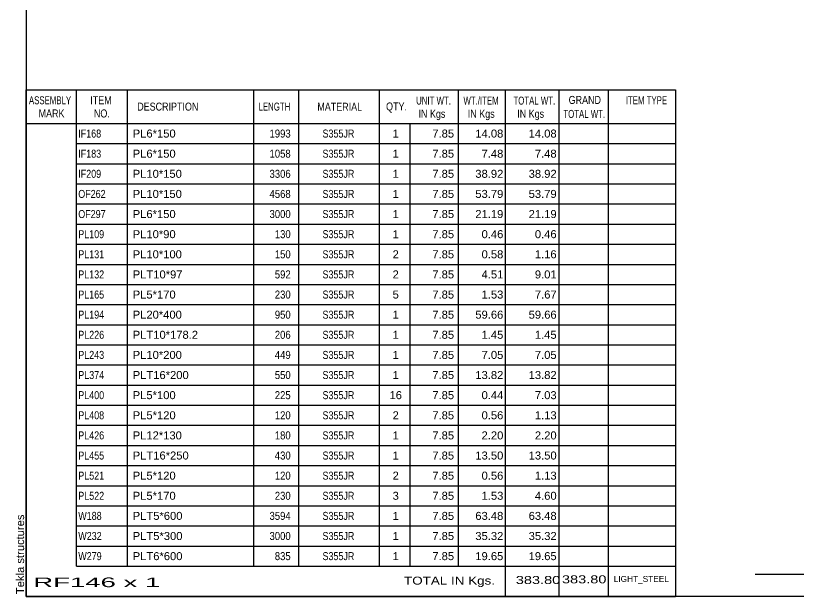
# Model space of a CAD drawing. Header units: millimetres. Extents: x -16 to 387, y -215 to 62.
# Drawn here: x -16.2 to 170.5, y -215.1 to -76.6 of the extents above; entities that cross this region are included whole.
import ezdxf

# ---------------------------------------------------------------- set-up
doc = ezdxf.new("R2010")
doc.units = ezdxf.units.MM
doc.styles.add('Arial', font='ARIAL.TTF', dxfattribs={"height": 0.2})
doc.styles.add('Arial Narrow', font='ARIALN.TTF', dxfattribs={"height": 0.2})

# ---------------------------------------------------------------- blocks, each defined once
blk = doc.blocks.new('Unknown-627306620-1201')
at = {"color": 5, "linetype": 'Continuous'}
for p, q in [((-13.71, 61.94), (-13.71, -215.06)), ((-13.71, -215.06), (386.29, -215.06))]:
    blk.add_line(p, q, dxfattribs=at)
at = {"color": 174, "linetype": 'Continuous', "style": 'Arial'}
blk.add_text('Tekla structures', height=1.9102, rotation=90, dxfattribs=at).set_placement((-14.21, -214.56))
blk = doc.blocks.new('CBS_BOM-627306620-6776')
at = {"color": 7, "linetype": 'Continuous'}
for p, q in [((-13.75, -102.3), (-13.75, -94.3)), ((-13.74, -94.3), (141.18, -94.3)), ((-1.75, -102.3), (-1.75, -94.3)), ((10.44, -102.3), (10.44, -94.3)), ((40.61, -102.3), (40.61, -94.3)), ((51.29, -102.3), (51.29, -94.3)), ((70.6, -102.3), (70.6, -94.3)), ((89.41, -102.3), (89.41, -94.3)), ((100.62, -102.3), (100.62, -94.3)), ((113.4, -102.3), (113.4, -94.3)), ((125.15, -102.3), (125.15, -94.3)), ((141.18, -94.3), (141.17, -102.29)), ((-13.75, -102.3), (141.18, -102.3)), ((-13.75, -107.1), (-13.75, -102.3)), ((-1.75, -107.1), (-1.75, -102.3)), ((10.44, -107.1), (10.44, -102.3)), ((40.61, -107.1), (40.61, -102.3)), ((51.29, -107.1), (51.29, -102.3)), ((70.6, -107.1), (70.6, -102.3)), ((77.87, -107.1), (77.87, -102.3)), ((89.41, -107.1), (89.41, -102.3)), ((100.62, -107.1), (100.62, -102.3)), ((113.4, -107.1), (113.4, -102.3)), ((125.17, -107.1), (125.17, -102.3)), ((141.18, -102.3), (141.18, -107.1)), ((-13.75, -111.9), (-13.75, -107.1)), ((-1.75, -107.1), (141.18, -107.1)), ((-1.75, -111.9), (-1.75, -107.1)), ((10.44, -111.9), (10.44, -107.1)), ((40.61, -111.9), (40.61, -107.1)), ((51.29, -111.9), (51.29, -107.1)), ((70.6, -111.9), (70.6, -107.1)), ((77.87, -111.9), (77.87, -107.1)), ((89.41, -111.9), (89.41, -107.1)), ((100.62, -111.9), (100.62, -107.1)), ((113.4, -111.9), (113.4, -107.1)), ((125.17, -111.9), (125.17, -107.1)), ((141.18, -107.1), (141.18, -111.9)), ((-13.75, -116.7), (-13.75, -111.9)), ((-1.75, -111.9), (141.18, -111.9)), ((-1.75, -116.7), (-1.75, -111.9)), ((10.44, -116.7), (10.44, -111.9)), ((40.61, -116.7), (40.61, -111.9)), ((51.29, -116.7), (51.29, -111.9)), ((70.6, -116.7), (70.6, -111.9)), ((77.87, -116.7), (77.87, -111.9)), ((89.41, -116.7), (89.41, -111.9)), ((100.62, -116.7), (100.62, -111.9)), ((113.4, -116.7), (113.4, -111.9)), ((125.17, -116.7), (125.17, -111.9)), ((141.18, -111.9), (141.18, -116.7)), ((-13.75, -121.5), (-13.75, -116.7)), ((-1.75, -116.7), (141.18, -116.7)), ((-1.75, -121.5), (-1.75, -116.7)), ((10.44, -121.5), (10.44, -116.7)), ((40.61, -121.5), (40.61, -116.7)), ((51.29, -121.5), (51.29, -116.7)), ((70.6, -121.5), (70.6, -116.7)), ((77.87, -121.5), (77.87, -116.7)), ((89.41, -121.5), (89.41, -116.7)), ((100.62, -121.5), (100.62, -116.7)), ((113.4, -121.5), (113.4, -116.7)), ((125.17, -121.5), (125.17, -116.7)), ((141.18, -116.7), (141.18, -121.5)), ((-13.75, -126.3), (-13.75, -121.5)), ((-1.75, -121.5), (141.18, -121.5)), ((-1.75, -126.3), (-1.75, -121.5)), ((10.44, -126.3), (10.44, -121.5)), ((40.61, -126.3), (40.61, -121.5)), ((51.29, -126.3), (51.29, -121.5)), ((70.6, -126.3), (70.6, -121.5)), ((77.87, -126.3), (77.87, -121.5)), ((89.41, -126.3), (89.41, -121.5)), ((100.62, -126.3), (100.62, -121.5)), ((113.4, -126.3), (113.4, -121.5)), ((125.17, -126.3), (125.17, -121.5)), ((141.18, -121.5), (141.18, -126.3)), ((-13.75, -131.1), (-13.75, -126.3)), ((-1.75, -126.3), (141.18, -126.3)), ((-1.75, -131.1), (-1.75, -126.3)), ((10.44, -131.1), (10.44, -126.3)), ((40.61, -131.1), (40.61, -126.3)), ((51.29, -131.1), (51.29, -126.3)), ((70.6, -131.1), (70.6, -126.3)), ((77.87, -131.1), (77.87, -126.3)), ((89.41, -131.1), (89.41, -126.3)), ((100.62, -131.1), (100.62, -126.3)), ((113.4, -131.1), (113.4, -126.3)), ((125.17, -131.1), (125.17, -126.3)), ((141.18, -126.3), (141.18, -131.1)), ((-13.75, -135.9), (-13.75, -131.1)), ((-1.75, -131.1), (141.18, -131.1)), ((-1.75, -135.9), (-1.75, -131.1)), ((10.44, -135.9), (10.44, -131.1)), ((40.61, -135.9), (40.61, -131.1)), ((51.29, -135.9), (51.29, -131.1)), ((70.6, -135.9), (70.6, -131.1)), ((77.87, -135.9), (77.87, -131.1)), ((89.41, -135.9), (89.41, -131.1)), ((100.62, -135.9), (100.62, -131.1)), ((113.4, -135.9), (113.4, -131.1)), ((125.17, -135.9), (125.17, -131.1)), ((141.18, -131.1), (141.18, -135.9)), ((-13.75, -140.7), (-13.75, -135.9)), ((-1.75, -135.9), (141.18, -135.9)), ((-1.75, -140.7), (-1.75, -135.9)), ((10.44, -140.7), (10.44, -135.9)), ((40.61, -140.7), (40.61, -135.9)), ((51.29, -140.7), (51.29, -135.9)), ((70.6, -140.7), (70.6, -135.9)), ((77.87, -140.7), (77.87, -135.9)), ((89.41, -140.7), (89.41, -135.9)), ((100.62, -140.7), (100.62, -135.9)), ((113.4, -140.7), (113.4, -135.9)), ((125.17, -140.7), (125.17, -135.9)), ((141.18, -135.9), (141.18, -140.7)), ((-13.75, -145.5), (-13.75, -140.7)), ((-1.75, -140.7), (141.18, -140.7)), ((-1.75, -145.5), (-1.75, -140.7)), ((10.44, -145.5), (10.44, -140.7)), ((40.61, -145.5), (40.61, -140.7)), ((51.29, -145.5), (51.29, -140.7)), ((70.6, -145.5), (70.6, -140.7)), ((77.87, -145.5), (77.87, -140.7)), ((89.41, -145.5), (89.41, -140.7)), ((100.62, -145.5), (100.62, -140.7)), ((113.4, -145.5), (113.4, -140.7)), ((125.17, -145.5), (125.17, -140.7)), ((141.18, -140.7), (141.18, -145.5)), ((-13.75, -150.3), (-13.75, -145.5)), ((-1.75, -145.5), (141.18, -145.5)), ((-1.75, -150.3), (-1.75, -145.5)), ((10.44, -150.3), (10.44, -145.5)), ((40.61, -150.3), (40.61, -145.5)), ((51.29, -150.3), (51.29, -145.5)), ((70.6, -150.3), (70.6, -145.5)), ((77.87, -150.3), (77.87, -145.5)), ((89.41, -150.3), (89.41, -145.5)), ((100.62, -150.3), (100.62, -145.5)), ((113.4, -150.3), (113.4, -145.5)), ((125.17, -150.3), (125.17, -145.5)), ((141.18, -145.5), (141.18, -150.3)), ((-13.75, -155.1), (-13.75, -150.3)), ((-1.75, -150.3), (141.18, -150.3)), ((-1.75, -155.1), (-1.75, -150.3)), ((10.44, -155.1), (10.44, -150.3)), ((40.61, -155.1), (40.61, -150.3)), ((51.29, -155.1), (51.29, -150.3)), ((70.6, -155.1), (70.6, -150.3)), ((77.87, -155.1), (77.87, -150.3)), ((89.41, -155.1), (89.41, -150.3)), ((100.62, -155.1), (100.62, -150.3)), ((113.4, -155.1), (113.4, -150.3)), ((125.17, -155.1), (125.17, -150.3)), ((141.18, -150.3), (141.18, -155.1)), ((-13.75, -159.9), (-13.75, -155.1)), ((-1.75, -155.1), (141.18, -155.1)), ((-1.75, -159.9), (-1.75, -155.1)), ((10.44, -159.9), (10.44, -155.1)), ((40.61, -159.9), (40.61, -155.1)), ((51.29, -159.9), (51.29, -155.1)), ((70.6, -159.9), (70.6, -155.1)), ((77.87, -159.9), (77.87, -155.1)), ((89.41, -159.9), (89.41, -155.1)), ((100.62, -159.9), (100.62, -155.1)), ((113.4, -159.9), (113.4, -155.1)), ((125.17, -159.9), (125.17, -155.1)), ((141.18, -155.1), (141.18, -159.9)), ((-13.75, -164.7), (-13.75, -159.9)), ((-1.75, -159.9), (141.18, -159.9)), ((-1.75, -164.7), (-1.75, -159.9)), ((10.44, -164.7), (10.44, -159.9)), ((40.61, -164.7), (40.61, -159.9)), ((51.29, -164.7), (51.29, -159.9)), ((70.6, -164.7), (70.6, -159.9)), ((77.87, -164.7), (77.87, -159.9)), ((89.41, -164.7), (89.41, -159.9)), ((100.62, -164.7), (100.62, -159.9)), ((113.4, -164.7), (113.4, -159.9)), ((125.17, -164.7), (125.17, -159.9)), ((141.18, -159.9), (141.18, -164.7)), ((-13.75, -169.5), (-13.75, -164.7)), ((-1.75, -164.7), (141.18, -164.7)), ((-1.75, -169.5), (-1.75, -164.7)), ((10.44, -169.5), (10.44, -164.7)), ((40.61, -169.5), (40.61, -164.7)), ((51.29, -169.5), (51.29, -164.7)), ((70.6, -169.5), (70.6, -164.7)), ((77.87, -169.5), (77.87, -164.7)), ((89.41, -169.5), (89.41, -164.7)), ((100.62, -169.5), (100.62, -164.7)), ((113.4, -169.5), (113.4, -164.7)), ((125.17, -169.5), (125.17, -164.7)), ((141.18, -164.7), (141.18, -169.5)), ((-13.75, -174.3), (-13.75, -169.5)), ((-1.75, -169.5), (141.18, -169.5)), ((-1.75, -174.3), (-1.75, -169.5)), ((10.44, -174.3), (10.44, -169.5)), ((40.61, -174.3), (40.61, -169.5)), ((51.29, -174.3), (51.29, -169.5)), ((70.6, -174.3), (70.6, -169.5)), ((77.87, -174.3), (77.87, -169.5)), ((89.41, -174.3), (89.41, -169.5)), ((100.62, -174.3), (100.62, -169.5)), ((113.4, -174.3), (113.4, -169.5)), ((125.17, -174.3), (125.17, -169.5)), ((141.18, -169.5), (141.18, -174.3)), ((-13.75, -179.1), (-13.75, -174.3)), ((-1.75, -174.3), (141.18, -174.3)), ((-1.75, -179.1), (-1.75, -174.3)), ((10.44, -179.1), (10.44, -174.3)), ((40.61, -179.1), (40.61, -174.3)), ((51.29, -179.1), (51.29, -174.3)), ((70.6, -179.1), (70.6, -174.3)), ((77.87, -179.1), (77.87, -174.3)), ((89.41, -179.1), (89.41, -174.3)), ((100.62, -179.1), (100.62, -174.3)), ((113.4, -179.1), (113.4, -174.3)), ((125.17, -179.1), (125.17, -174.3)), ((141.18, -174.3), (141.18, -179.1)), ((-13.75, -183.9), (-13.75, -179.1)), ((-1.75, -179.1), (141.18, -179.1)), ((-1.75, -183.9), (-1.75, -179.1)), ((10.44, -183.9), (10.44, -179.1)), ((40.61, -183.9), (40.61, -179.1)), ((51.29, -183.9), (51.29, -179.1)), ((70.6, -183.9), (70.6, -179.1)), ((77.87, -183.9), (77.87, -179.1)), ((89.41, -183.9), (89.41, -179.1)), ((100.62, -183.9), (100.62, -179.1)), ((113.4, -183.9), (113.4, -179.1)), ((125.17, -183.9), (125.17, -179.1)), ((141.18, -179.1), (141.18, -183.9)), ((-13.75, -188.7), (-13.75, -183.9)), ((-1.75, -183.9), (141.18, -183.9)), ((-1.75, -188.7), (-1.75, -183.9)), ((10.44, -188.7), (10.44, -183.9)), ((40.61, -188.7), (40.61, -183.9)), ((51.29, -188.7), (51.29, -183.9)), ((70.6, -188.7), (70.6, -183.9)), ((77.87, -188.7), (77.87, -183.9)), ((89.41, -188.7), (89.41, -183.9)), ((100.62, -188.7), (100.62, -183.9)), ((113.4, -188.7), (113.4, -183.9)), ((125.17, -188.7), (125.17, -183.9)), ((141.18, -183.9), (141.18, -188.7)), ((-13.75, -193.5), (-13.75, -188.7)), ((-1.75, -188.7), (141.18, -188.7)), ((-1.75, -193.5), (-1.75, -188.7)), ((10.44, -193.5), (10.44, -188.7)), ((40.61, -193.5), (40.61, -188.7)), ((51.29, -193.5), (51.29, -188.7)), ((70.6, -193.5), (70.6, -188.7)), ((77.87, -193.5), (77.87, -188.7)), ((89.41, -193.5), (89.41, -188.7)), ((100.62, -193.5), (100.62, -188.7)), ((113.4, -193.5), (113.4, -188.7)), ((125.17, -193.5), (125.17, -188.7)), ((141.18, -188.7), (141.18, -193.5)), ((-13.75, -198.3), (-13.75, -193.5)), ((-1.75, -193.5), (141.18, -193.5)), ((-1.75, -198.3), (-1.75, -193.5)), ((10.44, -198.3), (10.44, -193.5)), ((40.61, -198.3), (40.61, -193.5)), ((51.29, -198.3), (51.29, -193.5)), ((70.6, -198.3), (70.6, -193.5)), ((77.87, -198.3), (77.87, -193.5)), ((89.41, -198.3), (89.41, -193.5)), ((100.62, -198.3), (100.62, -193.5)), ((113.4, -198.3), (113.4, -193.5)), ((125.17, -198.3), (125.17, -193.5)), ((141.18, -193.5), (141.18, -198.3)), ((-13.75, -203.1), (-13.75, -198.3)), ((-1.75, -198.3), (141.18, -198.3)), ((-1.75, -203.1), (-1.75, -198.3)), ((10.44, -203.1), (10.44, -198.3)), ((40.61, -203.1), (40.61, -198.3)), ((51.29, -203.1), (51.29, -198.3)), ((70.6, -203.1), (70.6, -198.3)), ((77.87, -203.1), (77.87, -198.3)), ((89.41, -203.1), (89.41, -198.3)), ((100.62, -203.1), (100.62, -198.3)), ((113.4, -203.1), (113.4, -198.3)), ((125.17, -203.1), (125.17, -198.3)), ((141.18, -198.3), (141.18, -203.1)), ((-13.75, -207.9), (-13.75, -203.1)), ((-1.75, -203.1), (141.18, -203.1)), ((-1.75, -207.9), (-1.75, -203.1)), ((10.44, -207.9), (10.44, -203.1)), ((40.61, -207.9), (40.61, -203.1)), ((51.29, -207.9), (51.29, -203.1)), ((70.6, -207.9), (70.6, -203.1)), ((77.87, -207.9), (77.87, -203.1)), ((89.41, -207.9), (89.41, -203.1)), ((100.62, -207.9), (100.62, -203.1)), ((113.4, -207.9), (113.4, -203.1)), ((125.17, -207.9), (125.17, -203.1)), ((141.18, -203.1), (141.18, -207.9)), ((-13.75, -215.1), (-13.75, -207.92)), ((-1.75, -207.9), (141.18, -207.9)), ((100.62, -215.1), (100.62, -207.92)), ((113.4, -215.1), (113.4, -207.92)), ((125.21, -215.1), (125.21, -207.92)), ((141.18, -207.9), (141.18, -215.1)), ((-13.75, -215.1), (141.18, -215.1))]:
    blk.add_line(p, q, dxfattribs=at)
at = {"color": 3, "linetype": 'Continuous', "style": 'Arial'}
for s, height, width, p in [('ASSEMBLY', 1.91, 0.7, (-13.06, -97.72)), ('ITEM', 1.91, 0.8, (1.58, -97.72)), ('UNIT WT.', 1.91, 0.7, (79.3, -97.8)), ('WT./ITEM', 1.91, 0.7, (90.59, -97.8)), ('TOTAL WT.', 1.91, 0.7, (102.52, -97.8)), ('GRAND', 1.91, 0.8, (115.68, -97.64)), ('ITEM TYPE', 1.91, 0.7, (129.31, -97.72)), ('NO.', 1.91, 0.8, (2.44, -100.86)), ('DESCRIPTION', 1.9102, 0.8, (12.77, -99.23)), ('LENGTH', 1.91, 0.7, (41.71, -99.23)), ('MATERIAL', 1.91, 0.8, (55.74, -99.27)), ('QTY.', 1.91, 0.8, (72.13, -99.2)), ('MARK', 1.91, 0.8, (-10.75, -100.86)), ('IN Kgs', 1.91, 0.8, (79.87, -100.94)), ('IN Kgs', 1.91, 0.8, (91.63, -100.94)), ('IN Kgs', 1.91, 0.8, (103.42, -100.94)), ('TOTAL WT.', 1.91, 0.7, (114.42, -100.98))]:
    blk.add_text(s, height=height, dxfattribs=dict(at, width=width)).set_placement(p)
at = {"color": 7, "linetype": 'Continuous', "style": 'Arial'}
for s, width, p in [('IF168', 0.8, (-1.29, -105.66)), ('1993', 0.85, (44.33, -105.66)), ('S355JR', 0.8, (56.97, -105.66)), ('IF183', 0.8, (-1.29, -110.46)), ('1058', 0.85, (44.33, -110.46)), ('S355JR', 0.8, (56.97, -110.46)), ('IF209', 0.8, (-1.29, -115.26)), ('3306', 0.85, (44.33, -115.26)), ('S355JR', 0.8, (56.97, -115.26)), ('OF262', 0.8, (-1.29, -120.06)), ('4568', 0.85, (44.33, -120.06)), ('S355JR', 0.8, (56.97, -120.06)), ('OF297', 0.8, (-1.29, -124.86)), ('3000', 0.85, (44.33, -124.86)), ('S355JR', 0.8, (56.97, -124.86)), ('PL109', 0.8, (-1.29, -129.66)), ('130', 0.85, (45.59, -129.66)), ('S355JR', 0.8, (56.97, -129.66)), ('PL131', 0.8, (-1.29, -134.46)), ('150', 0.85, (45.59, -134.46)), ('S355JR', 0.8, (56.97, -134.46)), ('PL132', 0.8, (-1.29, -139.26)), ('592', 0.85, (45.59, -139.26)), ('S355JR', 0.8, (56.97, -139.26)), ('PL165', 0.8, (-1.29, -144.06)), ('230', 0.85, (45.59, -144.06)), ('S355JR', 0.8, (56.97, -144.06)), ('PL194', 0.8, (-1.29, -148.86)), ('950', 0.85, (45.59, -148.86)), ('S355JR', 0.8, (56.97, -148.86)), ('PL226', 0.8, (-1.29, -153.66)), ('206', 0.85, (45.59, -153.66)), ('S355JR', 0.8, (56.97, -153.66)), ('PL243', 0.8, (-1.29, -158.46)), ('449', 0.85, (45.59, -158.46)), ('S355JR', 0.8, (56.97, -158.46)), ('PL374', 0.8, (-1.29, -163.26)), ('550', 0.85, (45.59, -163.26)), ('S355JR', 0.8, (56.97, -163.26)), ('PL400', 0.8, (-1.29, -168.06)), ('225', 0.85, (45.59, -168.06)), ('S355JR', 0.8, (56.97, -168.06)), ('PL408', 0.8, (-1.29, -172.86)), ('120', 0.85, (45.59, -172.86)), ('S355JR', 0.8, (56.97, -172.86)), ('PL426', 0.8, (-1.29, -177.66)), ('180', 0.85, (45.59, -177.66)), ('S355JR', 0.8, (56.97, -177.66)), ('PL455', 0.8, (-1.29, -182.46)), ('430', 0.85, (45.59, -182.46)), ('S355JR', 0.8, (56.97, -182.46)), ('PL521', 0.8, (-1.29, -187.26)), ('120', 0.85, (45.59, -187.26)), ('S355JR', 0.8, (56.97, -187.26)), ('PL522', 0.8, (-1.29, -192.06)), ('230', 0.85, (45.59, -192.06)), ('S355JR', 0.8, (56.97, -192.06)), ('W188', 0.8, (-1.29, -196.86)), ('3594', 0.85, (44.33, -196.86)), ('S355JR', 0.8, (56.97, -196.86)), ('W232', 0.8, (-1.29, -201.66)), ('3000', 0.85, (44.33, -201.66)), ('S355JR', 0.8, (56.97, -201.66)), ('W279', 0.8, (-1.29, -206.46)), ('835', 0.85, (45.59, -206.46)), ('S355JR', 0.8, (56.97, -206.46))]:
    blk.add_text(s, height=1.91, dxfattribs=dict(at, width=width)).set_placement(p)
for s, height, p in [('PL6*150', 1.91, (11.7, -105.66)), ('1', 1.91, (73.69, -105.66)), ('7.85', 1.91, (83.16, -105.66)), ('14.08', 1.91, (93.42, -105.66)), ('14.08', 1.91, (106.14, -105.66)), ('PL6*150', 1.91, (11.7, -110.46)), ('1', 1.91, (73.69, -110.46)), ('7.85', 1.91, (83.16, -110.46)), ('7.48', 1.91, (94.91, -110.46)), ('7.48', 1.91, (107.62, -110.46)), ('PL10*150', 1.91, (11.7, -115.26)), ('1', 1.91, (73.69, -115.26)), ('7.85', 1.91, (83.16, -115.26)), ('38.92', 1.91, (93.42, -115.26)), ('38.92', 1.91, (106.14, -115.26)), ('PL10*150', 1.91, (11.7, -120.06)), ('1', 1.91, (73.69, -120.06)), ('7.85', 1.91, (83.16, -120.06)), ('53.79', 1.91, (93.42, -120.06)), ('53.79', 1.91, (106.14, -120.06)), ('PL6*150', 1.91, (11.7, -124.86)), ('1', 1.91, (73.69, -124.86)), ('7.85', 1.91, (83.16, -124.86)), ('21.19', 1.91, (93.42, -124.86)), ('21.19', 1.91, (106.14, -124.86)), ('PL10*90', 1.91, (11.7, -129.66)), ('1', 1.91, (73.69, -129.66)), ('7.85', 1.91, (83.16, -129.66)), ('0.46', 1.91, (94.91, -129.66)), ('0.46', 1.91, (107.62, -129.66)), ('PL10*100', 1.91, (11.7, -134.46)), ('2', 1.91, (73.69, -134.46)), ('7.85', 1.91, (83.16, -134.46)), ('0.58', 1.91, (94.91, -134.46)), ('1.16', 1.91, (107.62, -134.46)), ('PLT10*97', 1.91, (11.7, -139.26)), ('2', 1.91, (73.69, -139.26)), ('7.85', 1.91, (83.16, -139.26)), ('4.51', 1.91, (94.91, -139.26)), ('9.01', 1.91, (107.62, -139.26)), ('PL5*170', 1.91, (11.7, -144.06)), ('5', 1.91, (73.69, -144.06)), ('7.85', 1.91, (83.16, -144.06)), ('1.53', 1.91, (94.91, -144.06)), ('7.67', 1.91, (107.62, -144.06)), ('PL20*400', 1.91, (11.7, -148.86)), ('1', 1.91, (73.69, -148.86)), ('7.85', 1.91, (83.16, -148.86)), ('59.66', 1.91, (93.42, -148.86)), ('59.66', 1.91, (106.14, -148.86)), ('PLT10*178.2', 1.9102, (11.7, -153.66)), ('1', 1.91, (73.69, -153.66)), ('7.85', 1.91, (83.16, -153.66)), ('1.45', 1.91, (94.91, -153.66)), ('1.45', 1.91, (107.62, -153.66)), ('PL10*200', 1.91, (11.7, -158.46)), ('1', 1.91, (73.69, -158.46)), ('7.85', 1.91, (83.16, -158.46)), ('7.05', 1.91, (94.91, -158.46)), ('7.05', 1.91, (107.62, -158.46)), ('PLT16*200', 1.91, (11.7, -163.26)), ('1', 1.91, (73.69, -163.26)), ('7.85', 1.91, (83.16, -163.26)), ('13.82', 1.91, (93.42, -163.26)), ('13.82', 1.91, (106.14, -163.26)), ('PL5*100', 1.91, (11.7, -168.06)), ('16', 1.91, (72.95, -168.06)), ('7.85', 1.91, (83.16, -168.06)), ('0.44', 1.91, (94.91, -168.06)), ('7.03', 1.91, (107.62, -168.06)), ('PL5*120', 1.91, (11.7, -172.86)), ('2', 1.91, (73.69, -172.86)), ('7.85', 1.91, (83.16, -172.86)), ('0.56', 1.91, (94.91, -172.86)), ('1.13', 1.91, (107.62, -172.86)), ('PL12*130', 1.91, (11.7, -177.66)), ('1', 1.91, (73.69, -177.66)), ('7.85', 1.91, (83.16, -177.66)), ('2.20', 1.91, (94.91, -177.66)), ('2.20', 1.91, (107.62, -177.66)), ('PLT16*250', 1.91, (11.7, -182.46)), ('1', 1.91, (73.69, -182.46)), ('7.85', 1.91, (83.16, -182.46)), ('13.50', 1.91, (93.42, -182.46)), ('13.50', 1.91, (106.14, -182.46)), ('PL5*120', 1.91, (11.7, -187.26)), ('2', 1.91, (73.69, -187.26)), ('7.85', 1.91, (83.16, -187.26)), ('0.56', 1.91, (94.91, -187.26)), ('1.13', 1.91, (107.62, -187.26)), ('PL5*170', 1.91, (11.7, -192.06)), ('3', 1.91, (73.69, -192.06)), ('7.85', 1.91, (83.16, -192.06)), ('1.53', 1.91, (94.91, -192.06)), ('4.60', 1.91, (107.62, -192.06)), ('PLT5*600', 1.91, (11.7, -196.86)), ('1', 1.91, (73.69, -196.86)), ('7.85', 1.91, (83.16, -196.86)), ('63.48', 1.91, (93.42, -196.86)), ('63.48', 1.91, (106.14, -196.86)), ('PLT5*300', 1.91, (11.7, -201.66)), ('1', 1.91, (73.69, -201.66)), ('7.85', 1.91, (83.16, -201.66)), ('35.32', 1.91, (93.42, -201.66)), ('35.32', 1.91, (106.14, -201.66)), ('PLT6*600', 1.91, (11.7, -206.46)), ('1', 1.91, (73.69, -206.46)), ('7.85', 1.91, (83.16, -206.46)), ('19.65', 1.91, (93.42, -206.46)), ('19.65', 1.91, (106.14, -206.46))]:
    blk.add_text(s, height=height, dxfattribs=at).set_placement(p)
at = {"color": 6, "linetype": 'Continuous', "style": 'Arial'}
for s, height, width, p in [('RF146 x 1', 2.292, 2.05, (-12.02, -212.9)), ('TOTAL IN Kgs.', 1.9102, 1.2, (76.41, -212.3)), ('383.80', 1.91, 1.3, (103.07, -212.15)), ('383.80', 1.91, 1.3, (114.08, -211.99))]:
    blk.add_text(s, height=height, dxfattribs=dict(at, width=width)).set_placement(p)
blk.add_text('LIGHT_STEEL', height=1.4135, dxfattribs=at).set_placement((126.43, -211.64))
blk = doc.blocks.new('CBS_CALLOFF-627306620-6777')
at = {"color": 7, "linetype": 'Continuous'}
blk.add_line((160.16, -209.8), (276.4, -209.81), dxfattribs=at)
at = {"color": 3, "linetype": 'Continuous', "style": 'Arial Narrow'}
blk.add_text('QTY= 1 Nos.      RAFTER     MKD : RF146', height=3.3405, dxfattribs=at).set_placement((182.39, -208.9))

msp = doc.modelspace()

# ---------------------------------------------------------------- block references
for name in ['Unknown-627306620-1201', 'CBS_BOM-627306620-6776', 'CBS_CALLOFF-627306620-6777']:
    msp.add_blockref(name, (0, 0))

doc.saveas('drawing.dxf')
